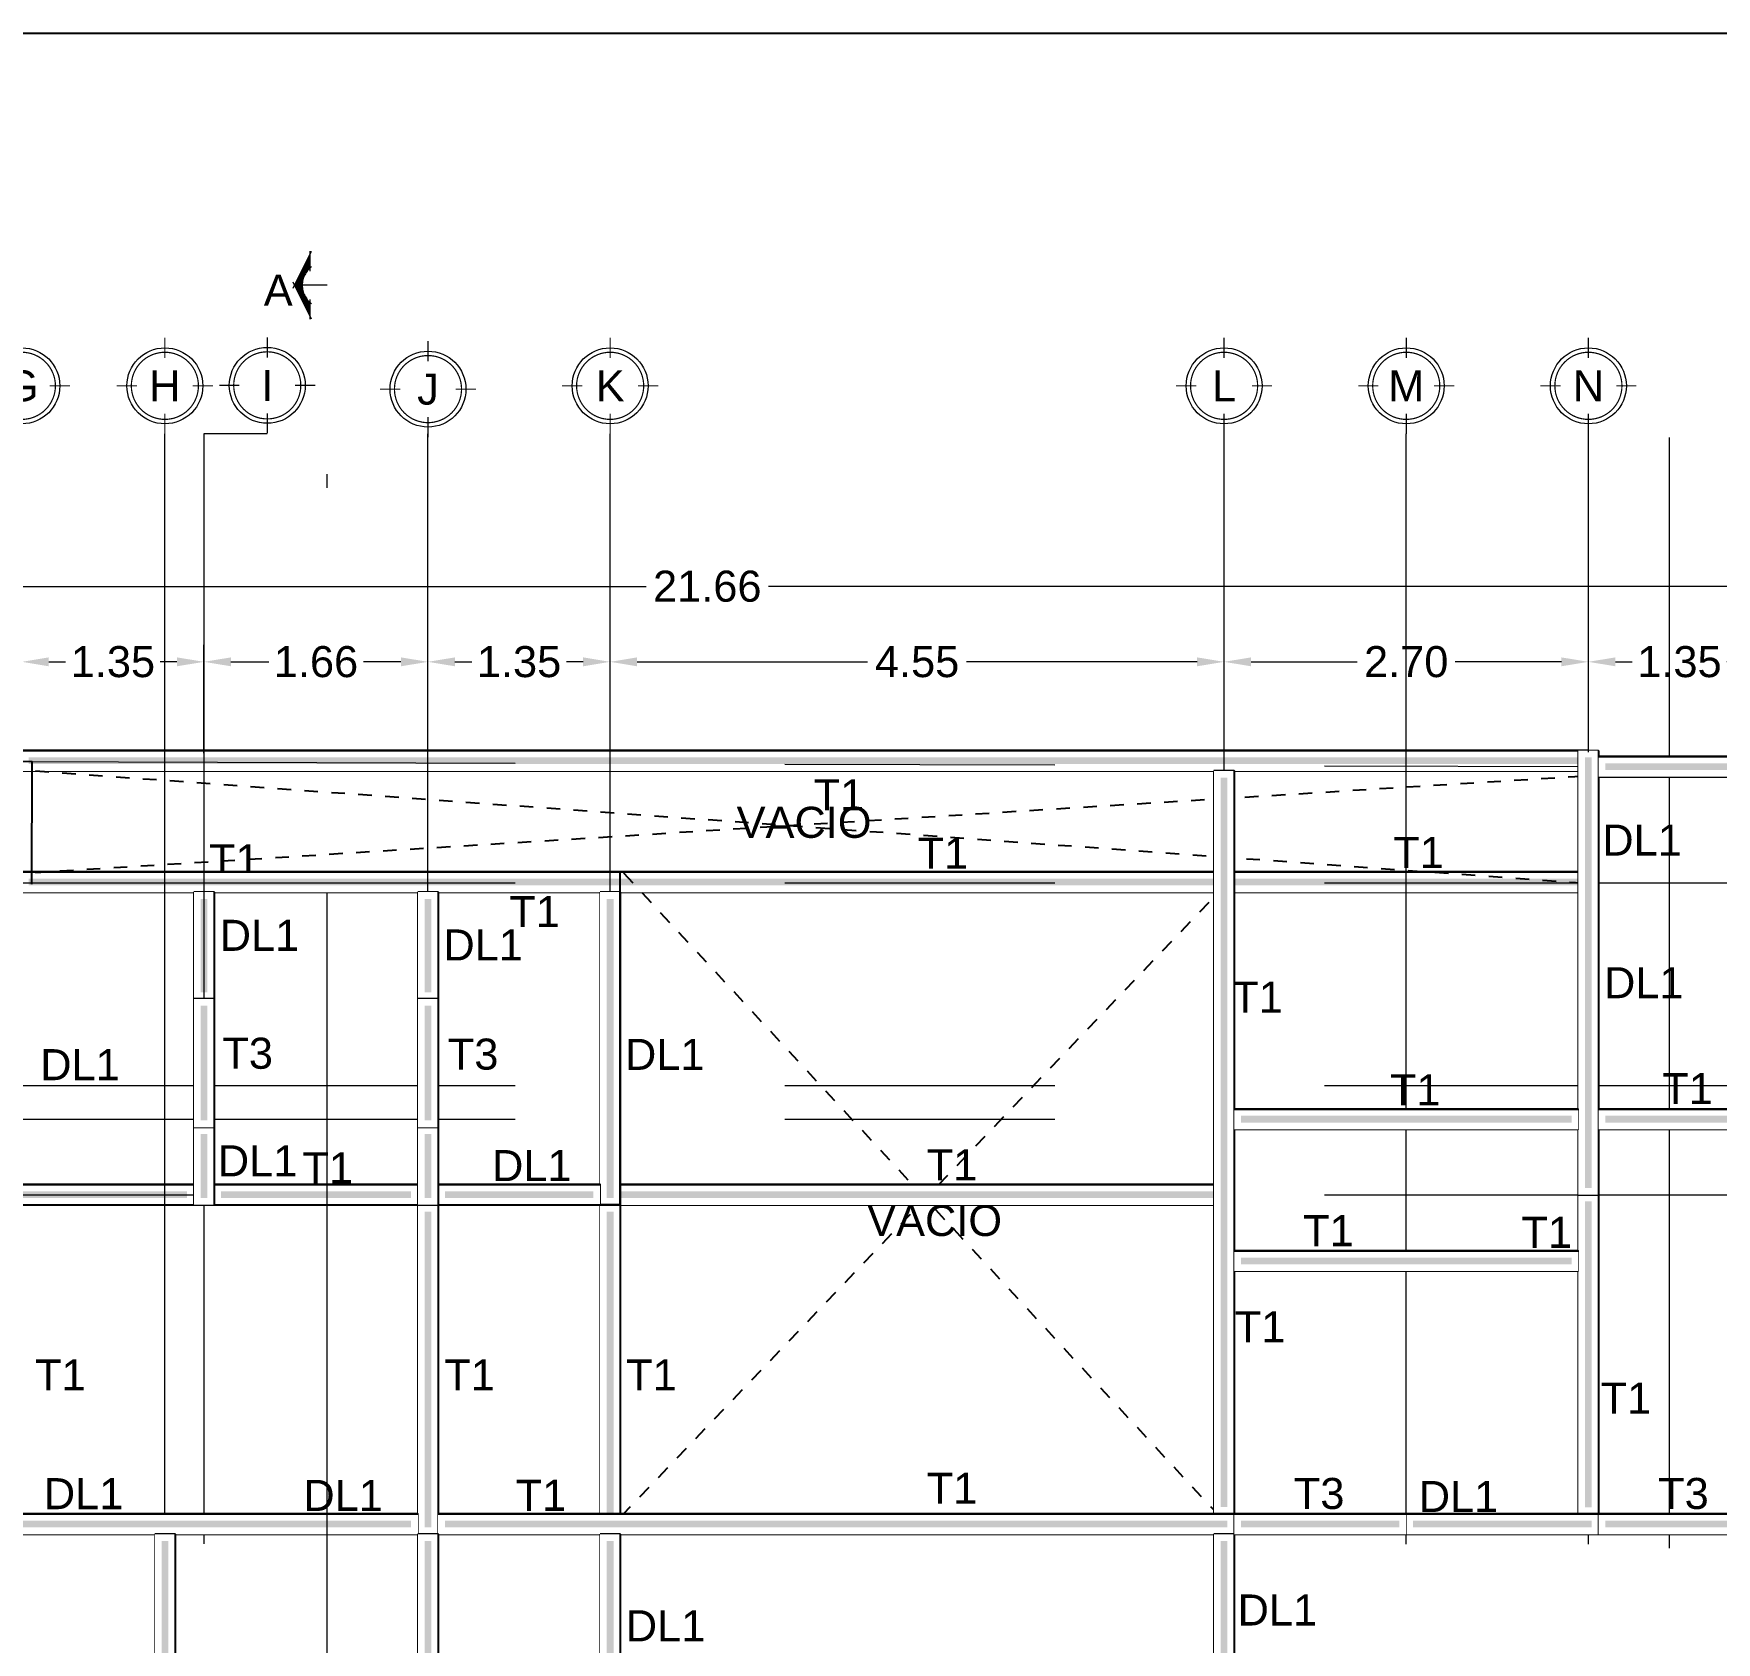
# Model space of a CAD drawing. Header units: metres. Extents: x 14 to 161, y 5 to 309.
# Drawn here: x 115.93 to 128.4, y 227.2 to 239.12 of the extents above; entities that cross this region are included whole.
import ezdxf
from ezdxf.enums import TextEntityAlignment as Align

# ---------------------------------------------------------------- set-up
doc = ezdxf.new("R2010")
doc.units = ezdxf.units.M
doc.set_wipeout_variables(frame=1)
doc.header["$PDMODE"] = 35
for name, pattern in [('ACAD_ISO05W100', [33, 24, -3, 0, -3, 0, -3]), ('CENTRO2', [0.9, 0.6, -0.1, 0.1, -0.1]), ('LÍNEAS_OCULTAS2', [0.1875, 0.125, -0.0625])]:
    doc.linetypes.add(name, pattern=pattern)
for name, color, linetype, lineweight in [('E-Burbuja eje', 5, 'Continuous', 15), ('E-Corte', 2, 'ACAD_ISO05W100', 20), ('E-Ejes', 1, 'CENTRO2', 9), ('E-Textos', 3, 'Continuous', 15)]:
    doc.layers.add(name, color=color, linetype=linetype, lineweight=lineweight)
for name, color, linetype in [('E-Cotas', 2, 'Continuous'), ('E-Dala', 3, 'Continuous'), ('E-Limites', 1, 'Continuous'), ('E-Pie', 1, 'Continuous'), ('E-Trabe', 4, 'Continuous'), ('E-Trabe 2', 6, 'Continuous'), ('E-TRABE 3', 8, 'Continuous'), ('E-Vacio', 1, 'LÍNEAS_OCULTAS2')]:
    doc.layers.add(name, color=color, linetype=linetype)
doc.styles.add('ARIAL', font='arial.ttf')
doc.styles.add('General', font='arial.ttf', dxfattribs={"height": 2.3})
doc.dimstyles.new('Generales', dxfattribs={"dimscale": 0, "dimtxt": 2.3, "dimasz": 2, "dimexe": 1.25, "dimexo": 0.625, "dimtad": 0, "dimtih": 1, "dimtoh": 1, "dimzin": 1, "dimdsep": 46, "dimtxsty": 'General', "dimcen": 2, "dimclrd": 2, "dimclre": 2, "dimclrt": 3, "dimadec": 0, "dimazin": 0, "dimtfac": 1, "dimtmove": 0, "dimatfit": 3, "dimfxl": 1, "dimlwd": 13, "dimlwe": 13, "dimarcsym": 0})

# ---------------------------------------------------------------- blocks, each defined once
blk = doc.blocks.new('k-burb-colmn')
at = {"const_width": 0.00024}
blk.add_lwpolyline([(-0.00663, 0, 1), (0.00663, 0, 1)], format="xyb", close=True, dxfattribs=at)
blk.add_lwpolyline([(-0.00663, 0, 1), (0.00663, 0, 1)], format="xyb", close=True, dxfattribs=at)
for points in [[(0, 0.0055), (0, 0.0095)], [(0, 0.0055), (0, 0.0095)], [(-0.0055, 0), (-0.0095, 0)], [(-0.0055, 0), (-0.0095, 0)], [(0.0055, 0), (0.0095, 0)], [(0.0055, 0), (0.0095, 0)], [(0, -0.0055), (0, -0.0095)], [(0, -0.0055), (0, -0.0095)]]:
    blk.add_lwpolyline(points, dxfattribs=at)
at = {"linetype": 'Continuous'}
blk.add_circle((0, 0), 0.0075, dxfattribs=at)
blk.add_circle((0, 0), 0.0075, dxfattribs=at)
at = {"color": 2, "style": 'ARIAL'}
blk.add_attdef('NUM', text='', height=0.023, dxfattribs=at).set_placement((0.00124, 0.00008), align=Align.MIDDLE_CENTER)
blk = doc.blocks.new('*U580')
for points in [[(-0.5, -0.075), (11.11, -0.075), (11.11, 0.075), (-0.5, 0.075)], [(-0.45, -0.025), (11.06, -0.025), (11.06, 0.025), (-0.45, 0.025)]]:
    blk.add_lwpolyline(points, close=True)
blk.add_wipeout([(-0.5, -0.075), (11.11, -0.075), (11.11, 0.075), (-0.5, 0.075)])
at = {"linetype": 'ByBlock'}
h = blk.add_hatch(color=256, dxfattribs=at)
h.dxf.hatch_style = 1
h.paths.add_polyline_path([(11.06, -0.025), (11.06, 0.025), (-0.45, 0.025), (-0.45, -0.025)])
blk.add_line((-0.5, 0.075), (11.11, 0.075))
blk = doc.blocks.new('*U588')
for points in [[(-0.575, -0.075), (2.85, -0.075), (2.85, 0.075), (-0.575, 0.075)], [(-0.525, -0.025), (2.8, -0.025), (2.8, 0.025), (-0.525, 0.025)]]:
    blk.add_lwpolyline(points, close=True)
blk.add_wipeout([(-0.575, -0.075), (2.85, -0.075), (2.85, 0.075), (-0.575, 0.075)])
at = {"linetype": 'ByBlock'}
h = blk.add_hatch(color=256, dxfattribs=at)
h.dxf.hatch_style = 1
h.paths.add_polyline_path([(2.8, -0.025), (2.8, 0.025), (-0.525, 0.025), (-0.525, -0.025)])
blk.add_line((-0.575, 0.075), (2.85, 0.075))
blk = doc.blocks.new('*U995')
for points in [[(-2.317, -0.075), (-1.525, -0.075), (-1.525, 0.075), (-2.317, 0.075)], [(-2.267, -0.025), (-1.575, -0.025), (-1.575, 0.025), (-2.267, 0.025)]]:
    blk.add_lwpolyline(points, close=True)
blk.add_wipeout([(-2.317, -0.075), (-1.525, -0.075), (-1.525, 0.075), (-2.317, 0.075)])
at = {"linetype": 'ByBlock'}
h = blk.add_hatch(color=256, dxfattribs=at)
h.dxf.hatch_style = 1
h.paths.add_polyline_path([(-2.267, 0.025), (-2.267, -0.025), (-1.575, -0.025), (-1.575, 0.025)])
blk.add_line((-2.317, 0.075), (-1.525, 0.075))
blk = doc.blocks.new('*U591')
for points in [[(-0.5, -0.075), (1.01, -0.075), (1.01, 0.075), (-0.5, 0.075)], [(-0.45, -0.025), (0.96, -0.025), (0.96, 0.025), (-0.45, 0.025)]]:
    blk.add_lwpolyline(points, close=True)
blk.add_wipeout([(-0.5, -0.075), (1.01, -0.075), (1.01, 0.075), (-0.5, 0.075)])
at = {"linetype": 'ByBlock'}
h = blk.add_hatch(color=256, dxfattribs=at)
h.dxf.hatch_style = 1
h.paths.add_polyline_path([(0.96, -0.025), (0.96, 0.025), (-0.45, 0.025), (-0.45, -0.025)])
blk.add_line((-0.5, 0.075), (1.01, 0.075))
blk = doc.blocks.new('*U592')
for points in [[(-0.5, -0.075), (4.05, -0.075), (4.05, 0.075), (-0.5, 0.075)], [(-0.45, -0.025), (4, -0.025), (4, 0.025), (-0.45, 0.025)]]:
    blk.add_lwpolyline(points, close=True)
blk.add_wipeout([(-0.5, -0.075), (4.05, -0.075), (4.05, 0.075), (-0.5, 0.075)])
at = {"linetype": 'ByBlock'}
h = blk.add_hatch(color=256, dxfattribs=at)
h.dxf.hatch_style = 1
h.paths.add_polyline_path([(4, -0.025), (4, 0.025), (-0.45, 0.025), (-0.45, -0.025)])
blk.add_line((-0.5, 0.075), (4.05, 0.075))
blk = doc.blocks.new('*U590')
for points in [[(-2.317, -0.075), (0, -0.075), (0, 0.075), (-2.317, 0.075)], [(-2.267, -0.025), (-0.05, -0.025), (-0.05, 0.025), (-2.267, 0.025)]]:
    blk.add_lwpolyline(points, close=True)
blk.add_wipeout([(-2.317, -0.075), (0, -0.075), (0, 0.075), (-2.317, 0.075)])
at = {"linetype": 'ByBlock'}
h = blk.add_hatch(color=256, dxfattribs=at)
h.dxf.hatch_style = 1
h.paths.add_polyline_path([(-2.267, 0.025), (-2.267, -0.025), (-0.05, -0.025), (-0.05, 0.025)])
blk.add_line((-2.317, 0.075), (0, 0.075))
blk = doc.blocks.new('*U593')
for points in [[(-1.2, -0.075), (0, -0.075), (0, 0.075), (-1.2, 0.075)], [(-1.15, -0.025), (-0.05, -0.025), (-0.05, 0.025), (-1.15, 0.025)]]:
    blk.add_lwpolyline(points, close=True)
blk.add_wipeout([(-1.2, -0.075), (0, -0.075), (0, 0.075), (-1.2, 0.075)])
at = {"linetype": 'ByBlock'}
h = blk.add_hatch(color=256, dxfattribs=at)
h.dxf.hatch_style = 1
h.paths.add_polyline_path([(-1.15, 0.025), (-1.15, -0.025), (-0.05, -0.025), (-0.05, 0.025)])
blk.add_line((-1.2, 0.075), (0, 0.075))
blk = doc.blocks.new('*U594')
for points in [[(-0.5, -0.075), (5.005, -0.075), (5.005, 0.075), (-0.5, 0.075)], [(-0.45, -0.025), (4.955, -0.025), (4.955, 0.025), (-0.45, 0.025)]]:
    blk.add_lwpolyline(points, close=True)
blk.add_wipeout([(-0.5, -0.075), (5.005, -0.075), (5.005, 0.075), (-0.5, 0.075)])
at = {"linetype": 'ByBlock'}
h = blk.add_hatch(color=256, dxfattribs=at)
h.dxf.hatch_style = 1
h.paths.add_polyline_path([(4.955, -0.025), (4.955, 0.025), (-0.45, 0.025), (-0.45, -0.025)])
blk.add_line((-0.5, 0.075), (5.005, 0.075))
blk = doc.blocks.new('*U599')
for points in [[(-0.5, -0.075), (1.94, -0.075), (1.94, 0.075), (-0.5, 0.075)], [(-0.45, -0.025), (1.89, -0.025), (1.89, 0.025), (-0.45, 0.025)]]:
    blk.add_lwpolyline(points, close=True)
blk.add_wipeout([(-0.5, -0.075), (1.94, -0.075), (1.94, 0.075), (-0.5, 0.075)])
at = {"linetype": 'ByBlock'}
h = blk.add_hatch(color=256, dxfattribs=at)
h.dxf.hatch_style = 1
h.paths.add_polyline_path([(1.89, -0.025), (1.89, 0.025), (-0.45, 0.025), (-0.45, -0.025)])
blk.add_line((-0.5, 0.075), (1.94, 0.075))
blk = doc.blocks.new('*U595')
for points in [[(-0.5, -0.075), (1.865, -0.075), (1.865, 0.075), (-0.5, 0.075)], [(-0.45, -0.025), (1.815, -0.025), (1.815, 0.025), (-0.45, 0.025)]]:
    blk.add_lwpolyline(points, close=True)
blk.add_wipeout([(-0.5, -0.075), (1.865, -0.075), (1.865, 0.075), (-0.5, 0.075)])
at = {"linetype": 'ByBlock'}
h = blk.add_hatch(color=256, dxfattribs=at)
h.dxf.hatch_style = 1
h.paths.add_polyline_path([(1.815, -0.025), (1.815, 0.025), (-0.45, 0.025), (-0.45, -0.025)])
blk.add_line((-0.5, 0.075), (1.865, 0.075))
blk = doc.blocks.new('*U596')
for points in [[(-0.753, -0.075), (2.537, -0.075), (2.537, 0.075), (-0.753, 0.075)], [(-0.703, -0.025), (2.487, -0.025), (2.487, 0.025), (-0.703, 0.025)]]:
    blk.add_lwpolyline(points, close=True)
blk.add_wipeout([(-0.753, -0.075), (2.537, -0.075), (2.537, 0.075), (-0.753, 0.075)])
at = {"linetype": 'ByBlock'}
h = blk.add_hatch(color=256, dxfattribs=at)
h.dxf.hatch_style = 1
h.paths.add_polyline_path([(2.487, -0.025), (2.487, 0.025), (-0.703, 0.025), (-0.703, -0.025)])
blk.add_line((-0.753, 0.075), (2.537, 0.075))
blk = doc.blocks.new('*U597')
for points in [[(-0.5, -0.075), (2.05, -0.075), (2.05, 0.075), (-0.5, 0.075)], [(-0.45, -0.025), (2, -0.025), (2, 0.025), (-0.45, 0.025)]]:
    blk.add_lwpolyline(points, close=True)
blk.add_wipeout([(-0.5, -0.075), (2.05, -0.075), (2.05, 0.075), (-0.5, 0.075)])
at = {"linetype": 'ByBlock'}
h = blk.add_hatch(color=256, dxfattribs=at)
h.dxf.hatch_style = 1
h.paths.add_polyline_path([(2, -0.025), (2, 0.025), (-0.45, 0.025), (-0.45, -0.025)])
blk.add_line((-0.5, 0.075), (2.05, 0.075))
blk = doc.blocks.new('*U598')
for points in [[(-0.5, -0.075), (0.775, -0.075), (0.775, 0.075), (-0.5, 0.075)], [(-0.45, -0.025), (0.725, -0.025), (0.725, 0.025), (-0.45, 0.025)]]:
    blk.add_lwpolyline(points, close=True)
blk.add_wipeout([(-0.5, -0.075), (0.775, -0.075), (0.775, 0.075), (-0.5, 0.075)])
at = {"linetype": 'ByBlock'}
h = blk.add_hatch(color=256, dxfattribs=at)
h.dxf.hatch_style = 1
h.paths.add_polyline_path([(0.725, -0.025), (0.725, 0.025), (-0.45, 0.025), (-0.45, -0.025)])
blk.add_line((-0.5, 0.075), (0.775, 0.075))
blk = doc.blocks.new('*U600')
for points in [[(-0.575, -0.075), (4.51, -0.075), (4.51, 0.075), (-0.575, 0.075)], [(-0.525, -0.025), (4.46, -0.025), (4.46, 0.025), (-0.525, 0.025)]]:
    blk.add_lwpolyline(points, close=True)
blk.add_wipeout([(-0.575, -0.075), (4.51, -0.075), (4.51, 0.075), (-0.575, 0.075)])
at = {"linetype": 'ByBlock'}
h = blk.add_hatch(color=256, dxfattribs=at)
h.dxf.hatch_style = 1
h.paths.add_polyline_path([(4.46, -0.025), (4.46, 0.025), (-0.525, 0.025), (-0.525, -0.025)])
blk.add_line((-0.575, 0.075), (4.51, 0.075))
blk = doc.blocks.new('*U1001')
for points in [[(-0.5, -0.075), (5.4, -0.075), (5.4, 0.075), (-0.5, 0.075)], [(-0.45, -0.025), (5.35, -0.025), (5.35, 0.025), (-0.45, 0.025)]]:
    blk.add_lwpolyline(points, close=True)
blk.add_wipeout([(-0.5, -0.075), (5.4, -0.075), (5.4, 0.075), (-0.5, 0.075)])
at = {"linetype": 'ByBlock'}
h = blk.add_hatch(color=256, dxfattribs=at)
h.dxf.hatch_style = 1
h.paths.add_polyline_path([(5.35, -0.025), (5.35, 0.025), (-0.45, 0.025), (-0.45, -0.025)])
blk.add_line((-0.5, 0.075), (5.4, 0.075))
blk = doc.blocks.new('*U603')
for points in [[(-0.575, -0.075), (0.85, -0.075), (0.85, 0.075), (-0.575, 0.075)], [(-0.525, -0.025), (0.8, -0.025), (0.8, 0.025), (-0.525, 0.025)]]:
    blk.add_lwpolyline(points, close=True)
blk.add_wipeout([(-0.575, -0.075), (0.85, -0.075), (0.85, 0.075), (-0.575, 0.075)])
at = {"linetype": 'ByBlock'}
h = blk.add_hatch(color=256, dxfattribs=at)
h.dxf.hatch_style = 1
h.paths.add_polyline_path([(0.8, -0.025), (0.8, 0.025), (-0.525, 0.025), (-0.525, -0.025)])
blk.add_line((-0.575, 0.075), (0.85, 0.075))
blk = doc.blocks.new('*U605')
for points in [[(-0.635, -0.075), (0.59, -0.075), (0.59, 0.075), (-0.635, 0.075)], [(-0.585, -0.025), (0.54, -0.025), (0.54, 0.025), (-0.585, 0.025)]]:
    blk.add_lwpolyline(points, close=True)
blk.add_wipeout([(-0.635, -0.075), (0.59, -0.075), (0.59, 0.075), (-0.635, 0.075)])
at = {"linetype": 'ByBlock'}
h = blk.add_hatch(color=256, dxfattribs=at)
h.dxf.hatch_style = 1
h.paths.add_polyline_path([(0.54, -0.025), (0.54, 0.025), (-0.585, 0.025), (-0.585, -0.025)])
blk.add_line((-0.635, 0.075), (0.59, 0.075))
blk = doc.blocks.new('*U607')
for points in [[(-0.635, -0.075), (10.465, -0.075), (10.465, 0.075), (-0.635, 0.075)], [(-0.585, -0.025), (10.415, -0.025), (10.415, 0.025), (-0.585, 0.025)]]:
    blk.add_lwpolyline(points, close=True)
blk.add_wipeout([(-0.635, -0.075), (10.465, -0.075), (10.465, 0.075), (-0.635, 0.075)])
at = {"linetype": 'ByBlock'}
h = blk.add_hatch(color=256, dxfattribs=at)
h.dxf.hatch_style = 1
h.paths.add_polyline_path([(10.415, -0.025), (10.415, 0.025), (-0.585, 0.025), (-0.585, -0.025)])
blk.add_line((-0.635, 0.075), (10.465, 0.075))
blk = doc.blocks.new('*U628')
for points in [[(-0.635, -0.075), (11.614, -0.075), (11.614, 0.075), (-0.635, 0.075)], [(-0.585, -0.025), (11.564, -0.025), (11.564, 0.025), (-0.585, 0.025)]]:
    blk.add_lwpolyline(points, close=True)
blk.add_wipeout([(-0.635, -0.075), (11.614, -0.075), (11.614, 0.075), (-0.635, 0.075)])
at = {"linetype": 'ByBlock'}
h = blk.add_hatch(color=256, dxfattribs=at)
h.dxf.hatch_style = 1
h.paths.add_polyline_path([(11.564, -0.025), (11.564, 0.025), (-0.585, 0.025), (-0.585, -0.025)])
blk.add_line((-0.635, 0.075), (11.614, 0.075))
blk = doc.blocks.new('*U614')
for points in [[(-0.575, -0.075), (3.575, -0.075), (3.575, 0.075), (-0.575, 0.075)], [(-0.525, -0.025), (3.525, -0.025), (3.525, 0.025), (-0.525, 0.025)]]:
    blk.add_lwpolyline(points, close=True)
blk.add_wipeout([(-0.575, -0.075), (3.575, -0.075), (3.575, 0.075), (-0.575, 0.075)])
at = {"linetype": 'ByBlock'}
h = blk.add_hatch(color=256, dxfattribs=at)
h.dxf.hatch_style = 1
h.paths.add_polyline_path([(3.525, -0.025), (3.525, 0.025), (-0.525, 0.025), (-0.525, -0.025)])
blk.add_line((-0.575, 0.075), (3.575, 0.075))
blk = doc.blocks.new('SEÑA')
at = {"layer": 'E-Corte', "color": 0}
for p, q in [((-1.1, -0.05), (0.1, 0.55)), ((-0.1, 0.55), (1.1, -0.05)), ((-0.459, 0), (-1.1, 0)), ((1.1, 0), (0.459, 0))]:
    blk.add_line(p, q, dxfattribs=at)
at = {"layer": 'E-Corte', "color": 16}
for p, q in [((-0.869, 0.038), (-0.558, 0.038)), ((-0.844, 0.05), (-0.546, 0.05)), ((-0.819, 0.062), (-0.533, 0.062)), ((-0.794, 0.075), (-0.52, 0.075)), ((-0.769, 0.088), (-0.505, 0.088)), ((-0.744, 0.1), (-0.491, 0.1)), ((-0.719, 0.113), (-0.475, 0.113)), ((-0.694, 0.125), (-0.458, 0.125)), ((-0.669, 0.138), (-0.441, 0.138)), ((-0.644, 0.15), (-0.422, 0.15)), ((-0.619, 0.163), (-0.402, 0.163)), ((-0.594, 0.175), (-0.381, 0.175)), ((-0.569, 0.188), (-0.358, 0.188)), ((-0.544, 0.2), (-0.333, 0.2)), ((-0.519, 0.212), (-0.305, 0.212)), ((-0.494, 0.225), (-0.274, 0.225)), ((-0.469, 0.237), (-0.238, 0.237)), ((-0.444, 0.25), (-0.195, 0.25)), ((-0.419, 0.263), (-0.139, 0.263)), ((-0.394, 0.275), (0.394, 0.275)), ((-0.369, 0.287), (0.369, 0.287)), ((-0.344, 0.3), (0.344, 0.3)), ((-0.319, 0.312), (0.319, 0.312)), ((-0.294, 0.325), (0.294, 0.325)), ((-0.269, 0.338), (0.269, 0.338)), ((-0.244, 0.35), (0.244, 0.35)), ((-0.219, 0.362), (0.219, 0.362)), ((-0.194, 0.375), (0.194, 0.375)), ((-0.169, 0.388), (0.169, 0.388)), ((-0.144, 0.4), (0.144, 0.4)), ((-0.119, 0.412), (0.119, 0.412)), ((-0.094, 0.425), (0.094, 0.425)), ((-0.069, 0.438), (0.069, 0.438)), ((-0.044, 0.45), (0.044, 0.45)), ((-0.019, 0.463), (0.019, 0.463)), ((0.139, 0.263), (0.419, 0.263)), ((0.195, 0.25), (0.444, 0.25)), ((0.238, 0.237), (0.469, 0.237)), ((0.274, 0.225), (0.494, 0.225)), ((0.305, 0.212), (0.519, 0.212)), ((0.333, 0.2), (0.544, 0.2)), ((0.358, 0.188), (0.569, 0.188)), ((0.381, 0.175), (0.594, 0.175)), ((0.402, 0.163), (0.619, 0.163)), ((0.422, 0.15), (0.644, 0.15)), ((0.441, 0.138), (0.669, 0.138)), ((0.458, 0.125), (0.694, 0.125)), ((0.475, 0.113), (0.719, 0.113)), ((0.491, 0.1), (0.744, 0.1)), ((0.505, 0.088), (0.769, 0.088)), ((0.52, 0.075), (0.794, 0.075)), ((0.533, 0.062), (0.819, 0.062)), ((0.546, 0.05), (0.844, 0.05)), ((0.558, 0.038), (0.869, 0.038))]:
    blk.add_line(p, q, dxfattribs=at)
at = {"layer": 'E-Corte', "color": 0}
blk.add_lwpolyline([(0, 0.472), (0.894, 0.025), (0.57, 0.025, 0.438529), (-0.57, 0.025), (-0.894, 0.025)], format="xyb", close=True, dxfattribs=at)
blk.add_arc((0, -0.5), 0.75, 36.8699, 143.1301, dxfattribs=at)
blk = doc.blocks.new('*D839')
at = {"layer": 'Defpoints', "color": 0, "ltscale": 0.5, "transparency": 16777216}
for p in [(117.188, 234.462), (115.838, 233.723), (117.188, 233.723)]:
    blk.add_point(p, dxfattribs=at)
at = {"layer": 'E-Cotas', "color": 2, "linetype": 'Continuous', "lineweight": 13, "ltscale": 0.5, "transparency": 16777216}
for p, q in [((115.838, 233.785), (115.838, 234.587)), ((117.188, 233.785), (117.188, 234.587)), ((116.038, 234.462), (116.162, 234.462)), ((116.988, 234.462), (116.864, 234.462))]:
    blk.add_line(p, q, dxfattribs=at)
at = {"layer": 'E-Cotas', "color": 2, "ltscale": 0.5, "transparency": 16777216}
for points in [[(116.038, 234.495), (116.038, 234.429), (115.838, 234.462)], [(116.988, 234.495), (116.988, 234.429), (117.188, 234.462)]]:
    blk.add_solid(points, dxfattribs=at)
at = {"layer": 'E-Cotas', "color": 3, "ltscale": 0.5, "transparency": 16777216, "insert": (116.513, 234.462), "char_height": 0.23, "attachment_point": 5, "style": 'General'}
blk.add_mtext('1.35', dxfattribs=at)
blk = doc.blocks.new('*D840')
at = {"layer": 'Defpoints', "color": 0, "ltscale": 0.5, "transparency": 16777216}
for p in [(117.188, 234.462), (118.848, 234.462), (118.848, 234.462)]:
    blk.add_point(p, dxfattribs=at)
at = {"layer": 'E-Cotas', "color": 2, "linetype": 'Continuous', "lineweight": 13, "ltscale": 0.5, "transparency": 16777216}
for p, q in [((117.188, 234.524), (117.188, 234.587)), ((118.848, 234.524), (118.848, 234.587)), ((117.388, 234.462), (117.668, 234.462)), ((118.648, 234.462), (118.369, 234.462))]:
    blk.add_line(p, q, dxfattribs=at)
at = {"layer": 'E-Cotas', "color": 2, "ltscale": 0.5, "transparency": 16777216}
for points in [[(117.388, 234.495), (117.388, 234.429), (117.188, 234.462)], [(118.648, 234.495), (118.648, 234.429), (118.848, 234.462)]]:
    blk.add_solid(points, dxfattribs=at)
at = {"layer": 'E-Cotas', "color": 3, "ltscale": 0.5, "transparency": 16777216, "insert": (118.018, 234.462), "char_height": 0.23, "attachment_point": 5, "style": 'General'}
blk.add_mtext('1.66', dxfattribs=at)
blk = doc.blocks.new('*D841')
at = {"layer": 'Defpoints', "color": 0, "ltscale": 0.5, "transparency": 16777216}
for p in [(118.848, 234.462), (120.198, 234.462), (120.198, 234.462)]:
    blk.add_point(p, dxfattribs=at)
at = {"layer": 'E-Cotas', "color": 2, "linetype": 'Continuous', "lineweight": 13, "ltscale": 0.5, "transparency": 16777216}
for p, q in [((118.848, 234.524), (118.848, 234.587)), ((120.198, 234.524), (120.198, 234.587)), ((119.048, 234.462), (119.172, 234.462)), ((119.998, 234.462), (119.874, 234.462))]:
    blk.add_line(p, q, dxfattribs=at)
at = {"layer": 'E-Cotas', "color": 2, "ltscale": 0.5, "transparency": 16777216}
for points in [[(119.048, 234.495), (119.048, 234.429), (118.848, 234.462)], [(119.998, 234.495), (119.998, 234.429), (120.198, 234.462)]]:
    blk.add_solid(points, dxfattribs=at)
at = {"layer": 'E-Cotas', "color": 3, "ltscale": 0.5, "transparency": 16777216, "insert": (119.523, 234.462), "char_height": 0.23, "attachment_point": 5, "style": 'General'}
blk.add_mtext('1.35', dxfattribs=at)
blk = doc.blocks.new('*D842')
at = {"layer": 'Defpoints', "color": 0, "ltscale": 0.5, "transparency": 16777216}
for p in [(120.198, 234.462), (124.748, 234.462), (124.748, 234.462)]:
    blk.add_point(p, dxfattribs=at)
at = {"layer": 'E-Cotas', "color": 2, "linetype": 'Continuous', "lineweight": 13, "ltscale": 0.5, "transparency": 16777216}
for p, q in [((120.198, 234.524), (120.198, 234.587)), ((124.748, 234.524), (124.748, 234.587)), ((120.398, 234.462), (122.106, 234.462)), ((124.548, 234.462), (122.84, 234.462))]:
    blk.add_line(p, q, dxfattribs=at)
at = {"layer": 'E-Cotas', "color": 2, "ltscale": 0.5, "transparency": 16777216}
for points in [[(120.398, 234.495), (120.398, 234.429), (120.198, 234.462)], [(124.548, 234.495), (124.548, 234.429), (124.748, 234.462)]]:
    blk.add_solid(points, dxfattribs=at)
at = {"layer": 'E-Cotas', "color": 3, "ltscale": 0.5, "transparency": 16777216, "insert": (122.473, 234.462), "char_height": 0.23, "attachment_point": 5, "style": 'General'}
blk.add_mtext('4.55', dxfattribs=at)
blk = doc.blocks.new('*D843')
at = {"layer": 'Defpoints', "color": 0, "ltscale": 0.5, "transparency": 16777216}
for p in [(127.448, 234.462), (124.748, 233.754), (127.448, 233.754)]:
    blk.add_point(p, dxfattribs=at)
at = {"layer": 'E-Cotas', "color": 2, "linetype": 'Continuous', "lineweight": 13, "ltscale": 0.5, "transparency": 16777216}
for p, q in [((124.748, 233.817), (124.748, 234.587)), ((127.448, 233.817), (127.448, 234.587)), ((124.948, 234.462), (125.735, 234.462)), ((127.248, 234.462), (126.461, 234.462))]:
    blk.add_line(p, q, dxfattribs=at)
at = {"layer": 'E-Cotas', "color": 2, "ltscale": 0.5, "transparency": 16777216}
for points in [[(124.948, 234.495), (124.948, 234.429), (124.748, 234.462)], [(127.248, 234.495), (127.248, 234.429), (127.448, 234.462)]]:
    blk.add_solid(points, dxfattribs=at)
at = {"layer": 'E-Cotas', "color": 3, "ltscale": 0.5, "transparency": 16777216, "insert": (126.098, 234.462), "char_height": 0.23, "attachment_point": 5, "style": 'General'}
blk.add_mtext('2.70', dxfattribs=at)
blk = doc.blocks.new('*D844')
at = {"layer": 'Defpoints', "color": 0, "ltscale": 0.5, "transparency": 16777216}
for p in [(128.798, 234.462), (127.448, 233.729), (128.798, 233.729)]:
    blk.add_point(p, dxfattribs=at)
at = {"layer": 'E-Cotas', "color": 2, "linetype": 'Continuous', "lineweight": 13, "ltscale": 0.5, "transparency": 16777216}
for p, q in [((127.448, 233.792), (127.448, 234.587)), ((128.798, 233.792), (128.798, 234.587)), ((127.648, 234.462), (127.772, 234.462)), ((128.598, 234.462), (128.474, 234.462))]:
    blk.add_line(p, q, dxfattribs=at)
at = {"layer": 'E-Cotas', "color": 2, "ltscale": 0.5, "transparency": 16777216}
for points in [[(127.648, 234.495), (127.648, 234.429), (127.448, 234.462)], [(128.598, 234.495), (128.598, 234.429), (128.798, 234.462)]]:
    blk.add_solid(points, dxfattribs=at)
at = {"layer": 'E-Cotas', "color": 3, "ltscale": 0.5, "transparency": 16777216, "insert": (128.123, 234.462), "char_height": 0.23, "attachment_point": 5, "style": 'General'}
blk.add_mtext('1.35', dxfattribs=at)
blk = doc.blocks.new('*D846')
at = {"layer": 'Defpoints', "color": 0, "ltscale": 0.5, "transparency": 16777216}
for p in [(131.748, 235.021), (110.088, 233.761), (131.748, 233.761)]:
    blk.add_point(p, dxfattribs=at)
at = {"layer": 'E-Cotas', "color": 2, "linetype": 'Continuous', "lineweight": 13, "ltscale": 0.5, "transparency": 16777216}
for p, q in [((110.088, 233.823), (110.088, 235.146)), ((131.748, 233.823), (131.748, 235.146)), ((110.288, 235.021), (120.466, 235.021)), ((131.548, 235.021), (121.371, 235.021))]:
    blk.add_line(p, q, dxfattribs=at)
at = {"layer": 'E-Cotas', "color": 2, "ltscale": 0.5, "transparency": 16777216}
for points in [[(110.288, 235.054), (110.288, 234.988), (110.088, 235.021)], [(131.548, 235.054), (131.548, 234.988), (131.748, 235.021)]]:
    blk.add_solid(points, dxfattribs=at)
at = {"layer": 'E-Cotas', "color": 3, "ltscale": 0.5, "transparency": 16777216, "insert": (120.918, 235.021), "char_height": 0.23, "attachment_point": 5, "style": 'General'}
blk.add_mtext('21.66', dxfattribs=at)
blk = doc.blocks.new('*U996')
for points in [[(-2.317, -0.075), (-1.742, -0.075), (-1.742, 0.075), (-2.317, 0.075)], [(-2.267, -0.025), (-1.792, -0.025), (-1.792, 0.025), (-2.267, 0.025)]]:
    blk.add_lwpolyline(points, close=True)
blk.add_wipeout([(-2.317, -0.075), (-1.742, -0.075), (-1.742, 0.075), (-2.317, 0.075)])
at = {"linetype": 'ByBlock'}
h = blk.add_hatch(color=256, dxfattribs=at)
h.dxf.hatch_style = 1
h.paths.add_polyline_path([(-2.267, 0.025), (-2.267, -0.025), (-1.792, -0.025), (-1.792, 0.025)])
blk.add_line((-2.317, 0.075), (-1.742, 0.075))
blk = doc.blocks.new('*U997')
for points in [[(-2.317, -0.075), (-1.367, -0.075), (-1.367, 0.075), (-2.317, 0.075)], [(-2.267, -0.025), (-1.417, -0.025), (-1.417, 0.025), (-2.267, 0.025)]]:
    blk.add_lwpolyline(points, close=True)
blk.add_wipeout([(-2.317, -0.075), (-1.367, -0.075), (-1.367, 0.075), (-2.317, 0.075)])
at = {"linetype": 'ByBlock'}
h = blk.add_hatch(color=256, dxfattribs=at)
h.dxf.hatch_style = 1
h.paths.add_polyline_path([(-2.267, 0.025), (-2.267, -0.025), (-1.417, -0.025), (-1.417, 0.025)])
blk.add_line((-2.317, 0.075), (-1.367, 0.075))
blk = doc.blocks.new('*U634')
for points in [[(-0.575, -0.075), (0.625, -0.075), (0.625, 0.075), (-0.575, 0.075)], [(-0.525, -0.025), (0.575, -0.025), (0.575, 0.025), (-0.525, 0.025)]]:
    blk.add_lwpolyline(points, close=True)
blk.add_wipeout([(-0.575, -0.075), (0.625, -0.075), (0.625, 0.075), (-0.575, 0.075)])
at = {"linetype": 'ByBlock'}
h = blk.add_hatch(color=256, dxfattribs=at)
h.dxf.hatch_style = 1
h.paths.add_polyline_path([(0.575, -0.025), (0.575, 0.025), (-0.525, 0.025), (-0.525, -0.025)])
blk.add_line((-0.575, 0.075), (0.625, 0.075))
blk = doc.blocks.new('*U635')
for points in [[(-0.575, -0.075), (0.7, -0.075), (0.7, 0.075), (-0.575, 0.075)], [(-0.525, -0.025), (0.65, -0.025), (0.65, 0.025), (-0.525, 0.025)]]:
    blk.add_lwpolyline(points, close=True)
blk.add_wipeout([(-0.575, -0.075), (0.7, -0.075), (0.7, 0.075), (-0.575, 0.075)])
at = {"linetype": 'ByBlock'}
h = blk.add_hatch(color=256, dxfattribs=at)
h.dxf.hatch_style = 1
h.paths.add_polyline_path([(0.65, -0.025), (0.65, 0.025), (-0.525, 0.025), (-0.525, -0.025)])
blk.add_line((-0.575, 0.075), (0.7, 0.075))

msp = doc.modelspace()

# ---------------------------------------------------------------- linework, layer by layer
at = {"layer": 'E-Ejes', "ltscale": 20}
msp.add_line((117.18819, 236.15411), (117.65695, 236.15411), dxfattribs=at)
for points in [[(116.89819, 228.07365), (116.89819, 236.15069)], [(127.44819, 233.68896), (127.44819, 236.15069)], [(128.04819, 209.89629), (128.04819, 236.12333), (128.04819, 236.12333)], [(107.49328, 231.32365), (135.16914, 231.32365)], [(106.89499, 230.9369), (107.49328, 230.9369), (107.49328, 231.07365), (131.74819, 231.07365), (135.16914, 231.07365), (135.16914, 230.9369), (135.78133, 230.9369)], [(107.49328, 228.07365), (135.16914, 228.07365)]]:
    msp.add_lwpolyline(points, dxfattribs=at)
at = {"layer": 'E-Pie', "color": 5}
msp.add_lwpolyline([(69.65758, 239.11616), (69.65758, 181.71616), (156.91409, 181.71616), (156.91409, 239.11616)], close=True, dxfattribs=at)

# ---------------------------------------------------------------- block references
at = {"layer": 'E-Burbuja eje', "linetype": 'ByBlock'}
ref = msp.add_blockref('k-burb-colmn', (115.83819, 236.50694), dxfattribs=dict(at, xscale=37.49999999999999, yscale=37.49999999999999, zscale=37.49999999999999))
ref.add_attrib('NUM', 'G', dxfattribs={"layer": '0', "color": 2, "height": 0.23, "style": 'ARIAL'}).set_placement((115.83819, 236.50694), align=Align.MIDDLE_CENTER)
ref = msp.add_blockref('k-burb-colmn', (116.89819, 236.50694), dxfattribs=dict(at, xscale=37.49999999999999, yscale=37.49999999999999, zscale=37.49999999999999))
ref.add_attrib('NUM', 'H', dxfattribs={"layer": '0', "color": 2, "height": 0.23, "style": 'ARIAL'}).set_placement((116.89819, 236.50694), align=Align.MIDDLE_CENTER)
ref = msp.add_blockref('k-burb-colmn', (117.65695, 236.51036), dxfattribs=dict(at, xscale=37.49999999999999, yscale=37.49999999999999, zscale=37.49999999999999))
ref.add_attrib('NUM', 'I', dxfattribs={"layer": '0', "color": 2, "height": 0.23, "style": 'ARIAL'}).set_placement((117.65695, 236.51036), align=Align.MIDDLE_CENTER)
ref = msp.add_blockref('k-burb-colmn', (118.84819, 236.48261), dxfattribs=dict(at, xscale=37.49999999999999, yscale=37.49999999999999, zscale=37.49999999999999))
ref.add_attrib('NUM', 'J', dxfattribs={"layer": '0', "color": 2, "height": 0.23, "style": 'ARIAL'}).set_placement((118.84819, 236.48261), align=Align.MIDDLE_CENTER)
ref = msp.add_blockref('k-burb-colmn', (120.19819, 236.50694), dxfattribs=dict(at, xscale=37.49999999999999, yscale=37.49999999999999, zscale=37.49999999999999))
ref.add_attrib('NUM', 'K', dxfattribs={"layer": '0', "color": 2, "height": 0.23, "style": 'ARIAL'}).set_placement((120.19819, 236.50694), align=Align.MIDDLE_CENTER)
ref = msp.add_blockref('k-burb-colmn', (124.74819, 236.50694), dxfattribs=dict(at, xscale=37.49999999999999, yscale=37.49999999999999, zscale=37.49999999999999))
ref.add_attrib('NUM', 'L', dxfattribs={"layer": '0', "color": 2, "height": 0.23, "style": 'ARIAL'}).set_placement((124.74819, 236.50694), align=Align.MIDDLE_CENTER)
ref = msp.add_blockref('k-burb-colmn', (126.09819, 236.50694), dxfattribs=dict(at, xscale=37.49999999999999, yscale=37.49999999999999, zscale=37.49999999999999))
ref.add_attrib('NUM', 'M', dxfattribs={"layer": '0', "color": 2, "height": 0.23, "style": 'ARIAL'}).set_placement((126.09819, 236.50694), align=Align.MIDDLE_CENTER)
ref = msp.add_blockref('k-burb-colmn', (127.44819, 236.50694), dxfattribs=dict(at, xscale=37.49999999999999, yscale=37.49999999999999, zscale=37.49999999999999))
ref.add_attrib('NUM', 'N', dxfattribs={"layer": '0', "color": 2, "height": 0.23, "style": 'ARIAL'}).set_placement((127.44819, 236.50694), align=Align.MIDDLE_CENTER)
at = {"layer": 'E-Corte', "color": 2, "xscale": 0.2287611696416008, "yscale": 0.2287611696416008, "zscale": 0.2287611696416008, "rotation": 90}
msp.add_blockref('SEÑA', (117.97359, 237.25239), dxfattribs=at)

# ---------------------------------------------------------------- texts
at = {"layer": 'E-Textos', "ltscale": 0.5, "char_height": 0.23, "attachment_point": 1, "style": 'General'}
for s, insert, width in [('\\pxqc;A', (117.61331, 237.33084), 0.2499252), ('T1', (121.70626, 233.59101), 0.316244), ('VACIO', (121.13558, 233.38793), 1.116979), ('DL1', (127.55116, 233.25644), 0.316244), ('T1', (117.22494, 233.10991), 0.316244), ('T1', (122.47732, 233.15895), 0.316244), ('T1', (126.00174, 233.16479), 0.316244), ('T1', (119.45076, 232.72649), 0.316244), ('DL1', (117.30464, 232.55063), 0.316244), ('DL1', (118.96226, 232.47969), 0.316244), ('T1', (124.8084, 232.09352), 0.316244), ('DL1', (127.56393, 232.19968), 0.316244), ('DL1', (115.97441, 231.59241), 0.316244), ('T3', (117.32423, 231.67706), 0.316244), ('T3', (118.99522, 231.67054), 0.316244), ('DL1', (120.30807, 231.66865), 0.316244), ('T1', (125.97729, 231.40566), 0.316244), ('T1', (127.99616, 231.41497), 0.316244), ('DL1', (119.32282, 230.84468), 0.316244), ('T1', (122.5443, 230.85112), 0.316244), ('T1', (117.91747, 230.828), 0.316244), ('VACIO', (122.10305, 230.43797), 1.116979), ('T1', (125.33351, 230.36245), 0.316244), ('T1', (126.95189, 230.35027), 0.316244), ('T1', (124.82732, 229.65057), 0.316244), ('T1', (115.93597, 229.29365), 0.316244), ('T1', (118.9693, 229.29365), 0.316244), ('T1', (120.31676, 229.29365), 0.316244), ('T1', (127.53908, 229.12173), 0.316244), ('DL1', (116.00096, 228.41401), 0.316244), ('DL1', (117.92438, 228.40104), 0.316244), ('T1', (119.49773, 228.40167), 0.316244), ('T1', (122.5443, 228.45381), 0.316244), ('DL1', (126.19085, 228.39312), 0.316244), ('DL1', (124.84827, 227.55205), 0.316244), ('DL1', (120.31411, 227.43516), 0.316244)]:
    msp.add_mtext(s, dxfattribs=dict(at, insert=insert, width=width))

# ---------------------------------------------------------------- dimensions: what is measured, and where the dimension line sits
at = {"layer": 'E-Cotas', "ltscale": 0.5}
for base, p1, p2, picture, middle in [((118.84819, 234.46186), (117.18819, 234.46186), (118.84819, 234.46186), '*D840', (118.01819, 234.46186)), ((120.19819, 234.46186), (118.84819, 234.46186), (120.19819, 234.46186), '*D841', (119.52319, 234.46186)), ((124.74819, 234.46186), (120.19819, 234.46186), (124.74819, 234.46186), '*D842', (122.47319, 234.46186))]:
    dim = msp.add_linear_dim(base=base, p1=p1, p2=p2, dimstyle='Generales', dxfattribs=at)
    dim.commit()
    dim.dimension.update_dxf_attribs({"geometry": picture, "text_midpoint": middle})

# ---------------------------------------------------------------- next in the draw order: block references
at = {"layer": 'E-Dala'}
msp.add_blockref('*U588', (114.26319, 230.51365), dxfattribs=at)
at = {"layer": 'E-Trabe'}
for p in [(116.33819, 233.72909), (116.33819, 232.8302)]:
    msp.add_blockref('*U580', p, dxfattribs=at)

# ---------------------------------------------------------------- next in the draw order: linework, layer by layer
at = {"layer": 'E-Ejes', "ltscale": 20}
for points in [[(116.89819, 209.92365), (116.89819, 236.15069), (116.89819, 236.15069)], [(118.84819, 209.92365), (118.84819, 236.15069), (118.84819, 236.15069)], [(126.09819, 209.92365), (126.09819, 236.15069), (126.09819, 236.15069)], [(127.44819, 209.92365), (127.44819, 236.15069), (127.44819, 236.15069)], [(107.49362, 233.74913), (135.1692, 233.66171)], [(107.49328, 232.82365), (135.16914, 232.82365)], [(107.49328, 230.51365), (135.16914, 230.51365)]]:
    msp.add_lwpolyline(points, dxfattribs=at)
at = {"layer": 'E-Vacio', "ltscale": 0.5}
for p, q in [((115.93809, 233.65409), (127.39819, 232.82365)), ((127.39819, 233.61336), (115.93819, 232.89865)), ((120.29819, 232.89865), (124.69819, 228.14883)), ((124.77319, 232.82365), (120.29819, 228.14883))]:
    msp.add_line(p, q, dxfattribs=at)

# ---------------------------------------------------------------- next in the draw order: block references
at = {"layer": 'E-Dala', "rotation": 270}
msp.add_blockref('*U995', (117.18819, 230.43865), dxfattribs=at)

# ---------------------------------------------------------------- next in the draw order: dimensions: what is measured, and where the dimension line sits
at = {"layer": 'E-Cotas', "ltscale": 0.5}
dim = msp.add_linear_dim(base=(117.18819, 234.46186), p1=(115.83819, 233.72277), p2=(117.18819, 233.72277), dimstyle='Generales', dxfattribs=at)
dim.commit()
dim.dimension.update_dxf_attribs({"geometry": '*D839', "text_midpoint": (116.51319, 234.46186)})

# ---------------------------------------------------------------- next in the draw order: linework, layer by layer
at = {"layer": 'E-Ejes', "ltscale": 20}
msp.add_lwpolyline([(117.18819, 209.92707), (117.18819, 236.15411), (117.18819, 236.15411)], dxfattribs=at)

# ---------------------------------------------------------------- next in the draw order: block references
at = {"layer": 'E-Trabe'}
for name, p in [('*U591', (117.76319, 230.51365)), ('*U592', (120.69819, 230.51365))]:
    msp.add_blockref(name, p, dxfattribs=at)
at = {"layer": 'E-Trabe', "rotation": 270}
msp.add_blockref('*U595', (127.44819, 230.01365), dxfattribs=at)

# ---------------------------------------------------------------- next in the draw order: linework, layer by layer
at = {"layer": 'E-Ejes', "ltscale": 20}
for points in [[(120.19819, 209.92365), (120.19819, 236.15069), (120.19819, 236.15069)], [(124.74819, 209.92365), (124.74819, 236.15069), (124.74819, 236.15069)]]:
    msp.add_lwpolyline(points, dxfattribs=at)

# ---------------------------------------------------------------- next in the draw order: block references
at = {"layer": 'E-Dala', "rotation": 270}
msp.add_blockref('*U596', (127.44819, 233.05061), dxfattribs=at)
at = {"layer": 'E-Dala'}
msp.add_blockref('*U603', (126.67319, 228.07365), dxfattribs=at)

# ---------------------------------------------------------------- next in the draw order: block references
msp.add_blockref('*U614', (128.09819, 233.68586), dxfattribs=at)
at = {"layer": 'E-Dala', "rotation": 270}
msp.add_blockref('*U590', (120.19819, 230.43865), dxfattribs=at)
at = {"layer": 'E-Trabe', "rotation": 270}
msp.add_blockref('*U594', (124.74819, 233.15409), dxfattribs=at)
at = {"layer": 'E-Trabe'}
msp.add_blockref('*U598', (128.02319, 231.07365), dxfattribs=at)
at = {"layer": 'E-TRABE 3'}
msp.add_blockref('*U634', (128.09819, 228.07365), dxfattribs=at)

# ---------------------------------------------------------------- next in the draw order: dimensions: what is measured, and where the dimension line sits
at = {"layer": 'E-Cotas', "ltscale": 0.5}
dim = msp.add_linear_dim(base=(127.44819, 234.46186), p1=(124.74819, 233.75409), p2=(127.44819, 233.75409), dimstyle='Generales', dxfattribs=at)
dim.commit()
dim.dimension.update_dxf_attribs({"geometry": '*D843', "text_midpoint": (126.09819, 234.46186)})

# ---------------------------------------------------------------- next in the draw order: block references
at = {"layer": 'E-Dala'}
msp.add_blockref('*U593', (120.12319, 230.51365), dxfattribs=at)
at = {"layer": 'E-Trabe'}
for p in [(125.32319, 231.07365), (125.32319, 230.02365)]:
    msp.add_blockref('*U597', p, dxfattribs=at)

# ---------------------------------------------------------------- next in the draw order: texts
at = {"layer": 'E-Textos', "ltscale": 0.5, "insert": (127.96527, 228.4154), "char_height": 0.23, "width": 0.316244, "attachment_point": 1, "style": 'General'}
msp.add_mtext('T3', dxfattribs=at)

# ---------------------------------------------------------------- next in the draw order: dimensions: what is measured, and where the dimension line sits
at = {"layer": 'E-Cotas', "ltscale": 0.5}
for base, p1, p2, picture, middle in [((131.74819, 235.02091), (110.0882, 233.76086), (131.74819, 233.76086), '*D846', (120.91819, 235.02091)), ((128.79819, 234.46186), (127.44819, 233.72909), (128.79819, 233.72909), '*D844', (128.12319, 234.46186))]:
    dim = msp.add_linear_dim(base=base, p1=p1, p2=p2, dimstyle='Generales', dxfattribs=at)
    dim.commit()
    dim.dimension.update_dxf_attribs({"geometry": picture, "text_midpoint": middle})

# ---------------------------------------------------------------- next in the draw order: block references
at = {"layer": 'E-Trabe', "rotation": 270}
for name, p in [('*U599', (118.84819, 229.93865)), ('*U595', (120.19819, 229.93865))]:
    msp.add_blockref(name, p, dxfattribs=at)

# ---------------------------------------------------------------- next in the draw order: linework, layer by layer
at = {"layer": 'E-Limites', "ltscale": 0.5}
msp.add_lwpolyline([(115.91161, 232.81545), (115.91476, 233.72088), (110.0132, 233.74094), (110.0132, 230.43865), (120.27319, 230.43865), (120.27319, 232.9052), (115.91161, 232.9052)], dxfattribs=at)

# ---------------------------------------------------------------- next in the draw order: block references
at = {"layer": 'E-Dala'}
msp.add_blockref('*U600', (114.26319, 228.07365), dxfattribs=at)
at = {"layer": 'E-Trabe'}
msp.add_blockref('*U1001', (119.42319, 228.07365), dxfattribs=at)

# ---------------------------------------------------------------- next in the draw order: linework, layer by layer
at = {"layer": 'E-Corte', "color": 2}
msp.add_lwpolyline([(117.85921, 208.75171), (118.10061, 208.75171), (118.10061, 237.25239), (117.85921, 237.25239)], dxfattribs=at)

# ---------------------------------------------------------------- next in the draw order: block references
at = {"layer": 'E-Dala', "rotation": 270}
for name, p in [('*U995', (118.84819, 230.43865)), ('*U996', (117.18829, 228.69709)), ('*U996', (118.84829, 228.69709)), ('*U605', (120.19819, 227.36316)), ('*U607', (124.74819, 227.36316))]:
    msp.add_blockref(name, p, dxfattribs=at)
at = {"layer": 'E-Trabe 2', "rotation": 270}
for p in [(116.89819, 227.36316), (118.84819, 227.36316)]:
    msp.add_blockref('*U628', p, dxfattribs=at)

# ---------------------------------------------------------------- next in the draw order: block references
at = {"layer": 'E-TRABE 3', "rotation": 270}
for p in [(117.18829, 229.64709), (118.84829, 229.64709)]:
    msp.add_blockref('*U997', p, dxfattribs=at)
at = {"layer": 'E-TRABE 3'}
msp.add_blockref('*U635', (125.39819, 228.07365), dxfattribs=at)

# ---------------------------------------------------------------- next in the draw order: texts
at = {"layer": 'E-Textos', "ltscale": 0.5, "insert": (117.2905, 230.8799), "char_height": 0.23, "width": 0.316244, "attachment_point": 1, "style": 'General'}
msp.add_mtext('DL1', dxfattribs=at)

# ---------------------------------------------------------------- next in the draw order: texts
at = {"layer": 'E-Textos', "ltscale": 0.5, "insert": (125.26527, 228.4154), "char_height": 0.23, "width": 0.316244, "attachment_point": 1, "style": 'General'}
msp.add_mtext('T3', dxfattribs=at)

doc.saveas('drawing.dxf')
